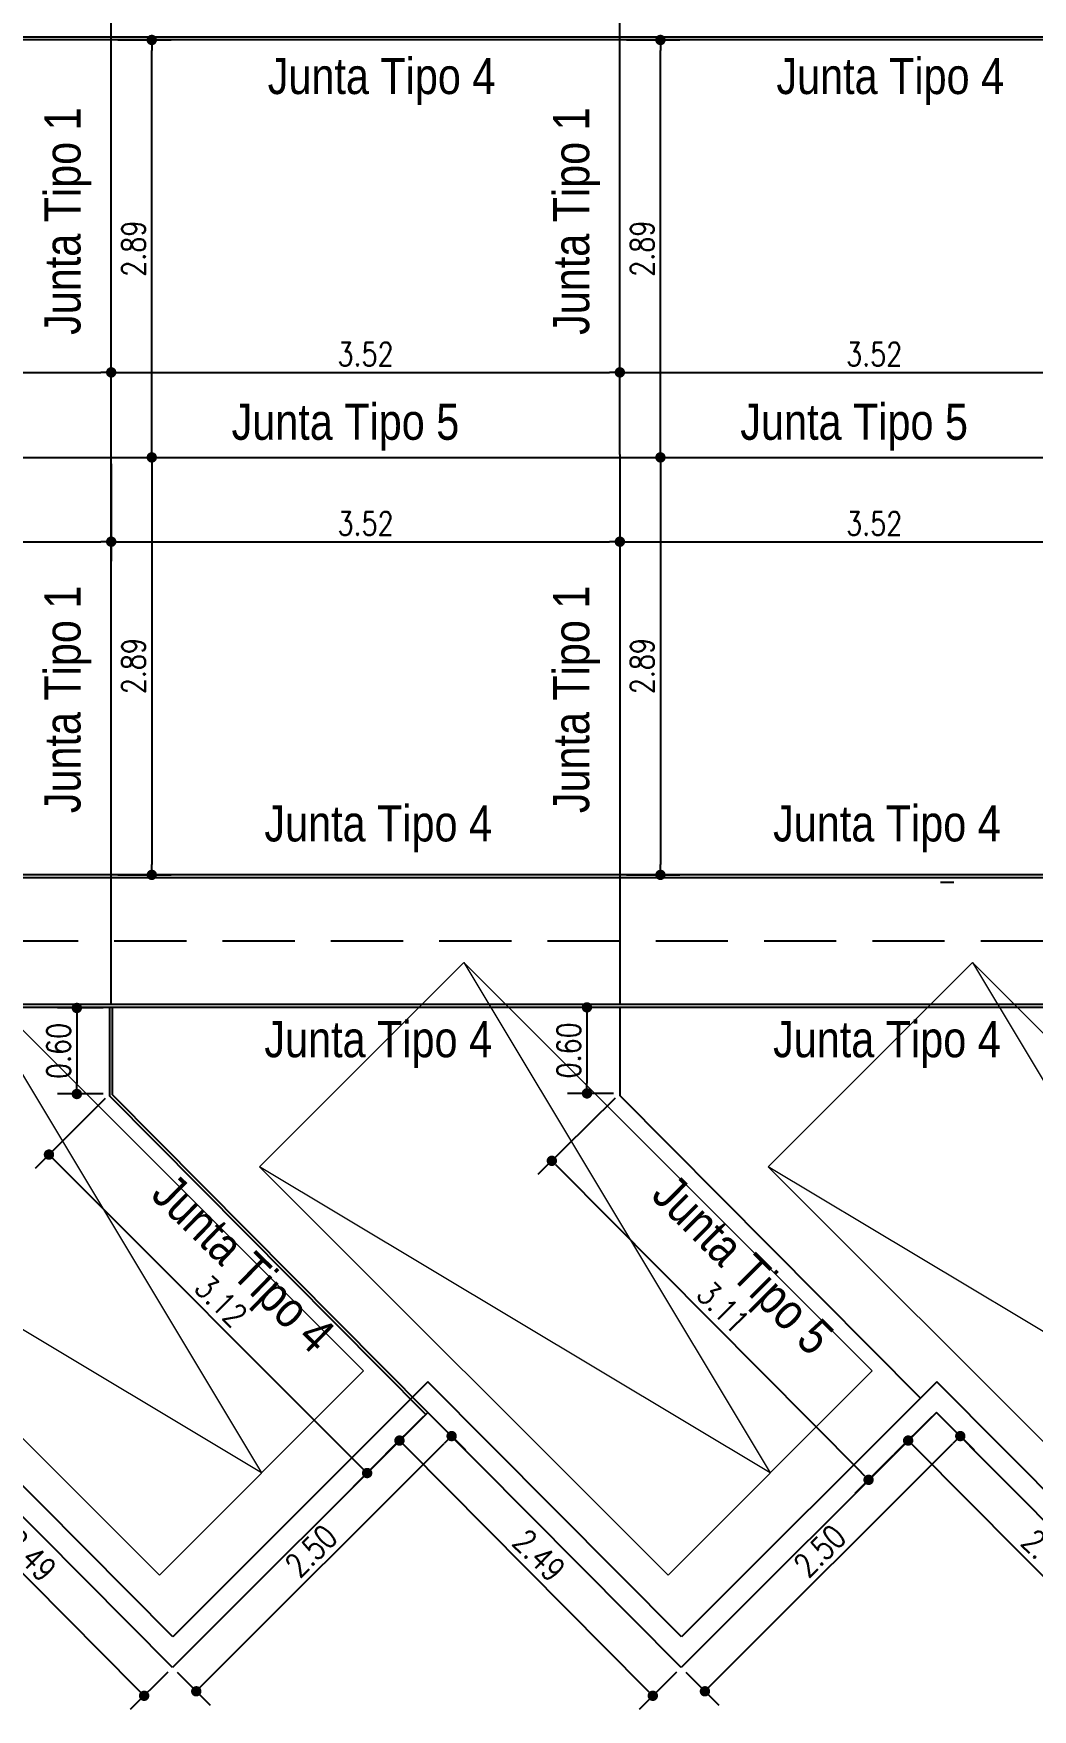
# Model space of a CAD drawing. Header units: millimetres. Extents: x 28448 to 57563, y -116865 to -58388.
# Drawn here: x 28729.33 to 28736.24, y -58466.68 to -58455.07 of the extents above; entities that cross this region are included whole.
import ezdxf

# ---------------------------------------------------------------- set-up
doc = ezdxf.new("R2010")
doc.units = ezdxf.units.MM
doc.header["$PDMODE"] = 35
doc.header["$PDSIZE"] = 0.5
doc.linetypes.add('DASHED', pattern=[0.75, 0.5, -0.25])
doc.layers.get('DEFPOINTS').update_dxf_attribs({"color": 252, "lineweight": 5})
doc.layers.add('-PA-Nivel Cero', color=251, linetype='Continuous')
doc.layers.add('Proyecto de Pavimento', color=4, linetype='Continuous')
doc.layers.add('-VC-Techos', color=251, linetype='Continuous', lineweight=13)
doc.styles.add('Angosta', font='romans.shx', dxfattribs={"width": 0.8})
doc.styles.add('ARIAL', font='ARIALN.TTF')
doc.dimstyles.new('JC_1@100', dxfattribs={"dimscale": 0.9, "dimtxt": 0.18, "dimasz": 0.08, "dimexe": 0.15, "dimexo": 0.05, "dimgap": 0.05, "dimtad": 1, "dimzin": 1, "dimdsep": 46, "dimtxsty": 'Angosta', "dimblk1": 'DOT', "dimblk2": 'DOT', "dimsah": 1, "dimcen": 0.09, "dimclrd": 2, "dimclre": 1, "dimclrt": 3, "dimaunit": 1, "dimadec": 3, "dimazin": 0, "dimtfac": 1.8, "dimtmove": 2, "dimatfit": 3, "dimldrblk": 'DOT', "dimfxl": 0.15, "dimtolj": 1, "dimtzin": 0, "dimarcsym": 0})

# ---------------------------------------------------------------- blocks, each defined once
blk = doc.blocks.new('A$C425A0BF6')
at = {"layer": '-VC-Techos', "color": 6, "linetype": 'Continuous'}
for p, q in [((0, 4), (2, 4)), ((0, 0), (0, 4)), ((0, 0), (1, 4)), ((1, 4), (2, 0)), ((2, 4), (2, 0)), ((2, 0), (0, 0))]:
    blk.add_line(p, q, dxfattribs=at)
blk = doc.blocks.new('_Dot')
at = {"color": 0, "linetype": 'ByBlock', "lineweight": -2}
blk.add_line((-0.5, 0), (-1, 0), dxfattribs=at)
at = {"color": 0, "linetype": 'ByBlock', "const_width": 0.5}
blk.add_lwpolyline([(-0.25, 0, 1), (0.25, 0, 1)], format="xyb", close=True, dxfattribs=at)
blk = doc.blocks.new('*D238')
at = {"layer": 'DEFPOINTS', "color": 0, "transparency": 16777216}
for p in [(28715.467, -58458.011), (28716.184, -58460.903), (28771.754, -58460.903)]:
    blk.add_point(p, dxfattribs=at)
at = {"layer": 'Proyecto de Pavimento', "color": 1, "lineweight": -2, "transparency": 16777216}
for p, q in [((28715.512, -58458.011), (28716.319, -58458.011)), ((28771.709, -58460.903), (28716.049, -58460.903))]:
    blk.add_line(p, q, dxfattribs=at)
at = {"layer": 'Proyecto de Pavimento', "color": 2, "lineweight": -2, "transparency": 16777216}
blk.add_line((28716.184, -58458.083), (28716.184, -58460.831), dxfattribs=at)
at = {"layer": 'Proyecto de Pavimento', "color": 2, "lineweight": -2, "transparency": 16777216, "xscale": 0.072, "yscale": 0.072, "zscale": 0.072}
for p, rotation in [((28716.184, -58458.011), 90), ((28716.184, -58460.903), 270)]:
    blk.add_blockref('_Dot', p, dxfattribs=dict(at, rotation=rotation))
at = {"layer": 'Proyecto de Pavimento', "color": 3, "transparency": 16777216, "insert": (28716.058, -58459.457), "char_height": 0.162, "attachment_point": 5, "rotation": 90, "style": 'Angosta'}
blk.add_mtext('\\A1;2.89', dxfattribs=at)
blk = doc.blocks.new('*D248')
at = {"layer": 'DEFPOINTS', "color": 0, "transparency": 16777216}
for p in [(28729.864, -58457.422), (28726.341, -58458.011), (28729.864, -58458.011)]:
    blk.add_point(p, dxfattribs=at)
at = {"layer": 'Proyecto de Pavimento', "color": 1, "lineweight": -2, "transparency": 16777216}
for p, q in [((28726.341, -58457.966), (28726.341, -58457.287)), ((28729.864, -58457.966), (28729.864, -58457.287))]:
    blk.add_line(p, q, dxfattribs=at)
at = {"layer": 'Proyecto de Pavimento', "color": 2, "lineweight": -2, "transparency": 16777216}
blk.add_line((28726.413, -58457.422), (28729.792, -58457.422), dxfattribs=at)
at = {"layer": 'Proyecto de Pavimento', "color": 2, "lineweight": -2, "transparency": 16777216, "xscale": 0.072, "yscale": 0.072, "zscale": 0.072, "rotation": 180}
blk.add_blockref('_Dot', (28726.341, -58457.422), dxfattribs=at)
at = {"layer": 'Proyecto de Pavimento', "color": 2, "lineweight": -2, "transparency": 16777216, "xscale": 0.072, "yscale": 0.072, "zscale": 0.072}
blk.add_blockref('_Dot', (28729.864, -58457.422), dxfattribs=at)
at = {"layer": 'Proyecto de Pavimento', "color": 3, "transparency": 16777216, "insert": (28728.103, -58457.296), "char_height": 0.162, "attachment_point": 5, "style": 'Angosta'}
blk.add_mtext('\\A1;3.52', dxfattribs=at)
blk = doc.blocks.new('*D250')
at = {"layer": 'DEFPOINTS', "color": 0, "transparency": 16777216}
for p in [(28726.341, -58458.011), (28729.864, -58458.011), (28729.864, -58458.595)]:
    blk.add_point(p, dxfattribs=at)
at = {"layer": 'Proyecto de Pavimento', "color": 1, "lineweight": -2, "transparency": 16777216}
for p, q in [((28726.341, -58458.056), (28726.341, -58458.73)), ((28729.864, -58458.056), (28729.864, -58458.73))]:
    blk.add_line(p, q, dxfattribs=at)
at = {"layer": 'Proyecto de Pavimento', "color": 2, "lineweight": -2, "transparency": 16777216}
blk.add_line((28726.413, -58458.595), (28729.792, -58458.595), dxfattribs=at)
at = {"layer": 'Proyecto de Pavimento', "color": 2, "lineweight": -2, "transparency": 16777216, "xscale": 0.072, "yscale": 0.072, "zscale": 0.072, "rotation": 180}
blk.add_blockref('_Dot', (28726.341, -58458.595), dxfattribs=at)
at = {"layer": 'Proyecto de Pavimento', "color": 2, "lineweight": -2, "transparency": 16777216, "xscale": 0.072, "yscale": 0.072, "zscale": 0.072}
blk.add_blockref('_Dot', (28729.864, -58458.595), dxfattribs=at)
at = {"layer": 'Proyecto de Pavimento', "color": 3, "transparency": 16777216, "insert": (28728.103, -58458.469), "char_height": 0.162, "attachment_point": 5, "style": 'Angosta'}
blk.add_mtext('\\A1;3.52', dxfattribs=at)
blk = doc.blocks.new('*D252')
at = {"layer": 'DEFPOINTS', "color": 0, "transparency": 16777216}
for p in [(28733.386, -58457.422), (28729.864, -58458.011), (28733.386, -58458.011)]:
    blk.add_point(p, dxfattribs=at)
at = {"layer": 'Proyecto de Pavimento', "color": 1, "lineweight": -2, "transparency": 16777216}
for p, q in [((28729.864, -58457.966), (28729.864, -58457.287)), ((28733.386, -58457.966), (28733.386, -58457.287))]:
    blk.add_line(p, q, dxfattribs=at)
at = {"layer": 'Proyecto de Pavimento', "color": 2, "lineweight": -2, "transparency": 16777216}
blk.add_line((28729.936, -58457.422), (28733.314, -58457.422), dxfattribs=at)
at = {"layer": 'Proyecto de Pavimento', "color": 2, "lineweight": -2, "transparency": 16777216, "xscale": 0.072, "yscale": 0.072, "zscale": 0.072, "rotation": 180}
blk.add_blockref('_Dot', (28729.864, -58457.422), dxfattribs=at)
at = {"layer": 'Proyecto de Pavimento', "color": 2, "lineweight": -2, "transparency": 16777216, "xscale": 0.072, "yscale": 0.072, "zscale": 0.072}
blk.add_blockref('_Dot', (28733.386, -58457.422), dxfattribs=at)
at = {"layer": 'Proyecto de Pavimento', "color": 3, "transparency": 16777216, "insert": (28731.625, -58457.296), "char_height": 0.162, "attachment_point": 5, "style": 'Angosta'}
blk.add_mtext('\\A1;3.52', dxfattribs=at)
blk = doc.blocks.new('*D253')
at = {"layer": 'DEFPOINTS', "color": 0, "transparency": 16777216}
for p in [(28729.864, -58455.119), (28730.145, -58455.119), (28729.864, -58458.011)]:
    blk.add_point(p, dxfattribs=at)
at = {"layer": 'Proyecto de Pavimento', "color": 1, "lineweight": -2, "transparency": 16777216}
for p, q in [((28729.909, -58455.119), (28730.28, -58455.119)), ((28729.909, -58458.011), (28730.28, -58458.011))]:
    blk.add_line(p, q, dxfattribs=at)
at = {"layer": 'Proyecto de Pavimento', "color": 2, "lineweight": -2, "transparency": 16777216}
blk.add_line((28730.145, -58457.939), (28730.145, -58455.191), dxfattribs=at)
at = {"layer": 'Proyecto de Pavimento', "color": 2, "lineweight": -2, "transparency": 16777216, "xscale": 0.072, "yscale": 0.072, "zscale": 0.072}
for p, rotation in [((28730.145, -58455.119), 90), ((28730.145, -58458.011), 270)]:
    blk.add_blockref('_Dot', p, dxfattribs=dict(at, rotation=rotation))
at = {"layer": 'Proyecto de Pavimento', "color": 3, "transparency": 16777216, "insert": (28730.019, -58456.565), "char_height": 0.162, "attachment_point": 5, "rotation": 90, "style": 'Angosta'}
blk.add_mtext('\\A1;2.89', dxfattribs=at)
blk = doc.blocks.new('*D254')
at = {"layer": 'DEFPOINTS', "color": 0, "transparency": 16777216}
for p in [(28729.864, -58458.011), (28733.386, -58458.011), (28733.386, -58458.595)]:
    blk.add_point(p, dxfattribs=at)
at = {"layer": 'Proyecto de Pavimento', "color": 1, "lineweight": -2, "transparency": 16777216}
for p, q in [((28729.864, -58458.056), (28729.864, -58458.73)), ((28733.386, -58458.056), (28733.386, -58458.73))]:
    blk.add_line(p, q, dxfattribs=at)
at = {"layer": 'Proyecto de Pavimento', "color": 2, "lineweight": -2, "transparency": 16777216}
blk.add_line((28729.936, -58458.595), (28733.314, -58458.595), dxfattribs=at)
at = {"layer": 'Proyecto de Pavimento', "color": 2, "lineweight": -2, "transparency": 16777216, "xscale": 0.072, "yscale": 0.072, "zscale": 0.072, "rotation": 180}
blk.add_blockref('_Dot', (28729.864, -58458.595), dxfattribs=at)
at = {"layer": 'Proyecto de Pavimento', "color": 2, "lineweight": -2, "transparency": 16777216, "xscale": 0.072, "yscale": 0.072, "zscale": 0.072}
blk.add_blockref('_Dot', (28733.386, -58458.595), dxfattribs=at)
at = {"layer": 'Proyecto de Pavimento', "color": 3, "transparency": 16777216, "insert": (28731.625, -58458.469), "char_height": 0.162, "attachment_point": 5, "style": 'Angosta'}
blk.add_mtext('\\A1;3.52', dxfattribs=at)
blk = doc.blocks.new('*D255')
at = {"layer": 'DEFPOINTS', "color": 0, "transparency": 16777216}
for p in [(28729.864, -58458.011), (28729.864, -58460.903), (28730.145, -58460.903)]:
    blk.add_point(p, dxfattribs=at)
at = {"layer": 'Proyecto de Pavimento', "color": 1, "lineweight": -2, "transparency": 16777216}
for p, q in [((28729.909, -58458.011), (28730.28, -58458.011)), ((28729.909, -58460.903), (28730.28, -58460.903))]:
    blk.add_line(p, q, dxfattribs=at)
at = {"layer": 'Proyecto de Pavimento', "color": 2, "lineweight": -2, "transparency": 16777216}
blk.add_line((28730.145, -58458.083), (28730.145, -58460.831), dxfattribs=at)
at = {"layer": 'Proyecto de Pavimento', "color": 2, "lineweight": -2, "transparency": 16777216, "xscale": 0.072, "yscale": 0.072, "zscale": 0.072}
for p, rotation in [((28730.145, -58458.011), 90), ((28730.145, -58460.903), 270)]:
    blk.add_blockref('_Dot', p, dxfattribs=dict(at, rotation=rotation))
at = {"layer": 'Proyecto de Pavimento', "color": 3, "transparency": 16777216, "insert": (28730.019, -58459.457), "char_height": 0.162, "attachment_point": 5, "rotation": 90, "style": 'Angosta'}
blk.add_mtext('\\A1;2.89', dxfattribs=at)
blk = doc.blocks.new('*D256')
at = {"layer": 'DEFPOINTS', "color": 0, "transparency": 16777216}
for p in [(28736.908, -58457.422), (28733.386, -58458.011), (28736.908, -58458.011)]:
    blk.add_point(p, dxfattribs=at)
at = {"layer": 'Proyecto de Pavimento', "color": 1, "lineweight": -2, "transparency": 16777216}
for p, q in [((28733.386, -58457.966), (28733.386, -58457.287)), ((28736.908, -58457.966), (28736.908, -58457.287))]:
    blk.add_line(p, q, dxfattribs=at)
at = {"layer": 'Proyecto de Pavimento', "color": 2, "lineweight": -2, "transparency": 16777216}
blk.add_line((28733.458, -58457.422), (28736.836, -58457.422), dxfattribs=at)
at = {"layer": 'Proyecto de Pavimento', "color": 2, "lineweight": -2, "transparency": 16777216, "xscale": 0.072, "yscale": 0.072, "zscale": 0.072, "rotation": 180}
blk.add_blockref('_Dot', (28733.386, -58457.422), dxfattribs=at)
at = {"layer": 'Proyecto de Pavimento', "color": 2, "lineweight": -2, "transparency": 16777216, "xscale": 0.072, "yscale": 0.072, "zscale": 0.072}
blk.add_blockref('_Dot', (28736.908, -58457.422), dxfattribs=at)
at = {"layer": 'Proyecto de Pavimento', "color": 3, "transparency": 16777216, "insert": (28735.147, -58457.296), "char_height": 0.162, "attachment_point": 5, "style": 'Angosta'}
blk.add_mtext('\\A1;3.52', dxfattribs=at)
blk = doc.blocks.new('*D257')
at = {"layer": 'DEFPOINTS', "color": 0, "transparency": 16777216}
for p in [(28733.386, -58455.119), (28733.667, -58455.119), (28733.386, -58458.011)]:
    blk.add_point(p, dxfattribs=at)
at = {"layer": 'Proyecto de Pavimento', "color": 1, "lineweight": -2, "transparency": 16777216}
for p, q in [((28733.431, -58455.119), (28733.802, -58455.119)), ((28733.431, -58458.011), (28733.802, -58458.011))]:
    blk.add_line(p, q, dxfattribs=at)
at = {"layer": 'Proyecto de Pavimento', "color": 2, "lineweight": -2, "transparency": 16777216}
blk.add_line((28733.667, -58457.939), (28733.667, -58455.191), dxfattribs=at)
at = {"layer": 'Proyecto de Pavimento', "color": 2, "lineweight": -2, "transparency": 16777216, "xscale": 0.072, "yscale": 0.072, "zscale": 0.072}
for p, rotation in [((28733.667, -58455.119), 90), ((28733.667, -58458.011), 270)]:
    blk.add_blockref('_Dot', p, dxfattribs=dict(at, rotation=rotation))
at = {"layer": 'Proyecto de Pavimento', "color": 3, "transparency": 16777216, "insert": (28733.541, -58456.565), "char_height": 0.162, "attachment_point": 5, "rotation": 90, "style": 'Angosta'}
blk.add_mtext('\\A1;2.89', dxfattribs=at)
blk = doc.blocks.new('*D258')
at = {"layer": 'DEFPOINTS', "color": 0, "transparency": 16777216}
for p in [(28733.386, -58458.011), (28736.908, -58458.011), (28736.908, -58458.595)]:
    blk.add_point(p, dxfattribs=at)
at = {"layer": 'Proyecto de Pavimento', "color": 1, "lineweight": -2, "transparency": 16777216}
for p, q in [((28733.386, -58458.056), (28733.386, -58458.73)), ((28736.908, -58458.056), (28736.908, -58458.73))]:
    blk.add_line(p, q, dxfattribs=at)
at = {"layer": 'Proyecto de Pavimento', "color": 2, "lineweight": -2, "transparency": 16777216}
blk.add_line((28733.458, -58458.595), (28736.836, -58458.595), dxfattribs=at)
at = {"layer": 'Proyecto de Pavimento', "color": 2, "lineweight": -2, "transparency": 16777216, "xscale": 0.072, "yscale": 0.072, "zscale": 0.072, "rotation": 180}
blk.add_blockref('_Dot', (28733.386, -58458.595), dxfattribs=at)
at = {"layer": 'Proyecto de Pavimento', "color": 2, "lineweight": -2, "transparency": 16777216, "xscale": 0.072, "yscale": 0.072, "zscale": 0.072}
blk.add_blockref('_Dot', (28736.908, -58458.595), dxfattribs=at)
at = {"layer": 'Proyecto de Pavimento', "color": 3, "transparency": 16777216, "insert": (28735.147, -58458.469), "char_height": 0.162, "attachment_point": 5, "style": 'Angosta'}
blk.add_mtext('\\A1;3.52', dxfattribs=at)
blk = doc.blocks.new('*D259')
at = {"layer": 'DEFPOINTS', "color": 0, "transparency": 16777216}
for p in [(28733.386, -58458.011), (28733.386, -58460.903), (28733.667, -58460.903)]:
    blk.add_point(p, dxfattribs=at)
at = {"layer": 'Proyecto de Pavimento', "color": 1, "lineweight": -2, "transparency": 16777216}
for p, q in [((28733.431, -58458.011), (28733.802, -58458.011)), ((28733.431, -58460.903), (28733.802, -58460.903))]:
    blk.add_line(p, q, dxfattribs=at)
at = {"layer": 'Proyecto de Pavimento', "color": 2, "lineweight": -2, "transparency": 16777216}
blk.add_line((28733.667, -58458.083), (28733.667, -58460.831), dxfattribs=at)
at = {"layer": 'Proyecto de Pavimento', "color": 2, "lineweight": -2, "transparency": 16777216, "xscale": 0.072, "yscale": 0.072, "zscale": 0.072}
for p, rotation in [((28733.667, -58458.011), 90), ((28733.667, -58460.903), 270)]:
    blk.add_blockref('_Dot', p, dxfattribs=dict(at, rotation=rotation))
at = {"layer": 'Proyecto de Pavimento', "color": 3, "transparency": 16777216, "insert": (28733.541, -58459.457), "char_height": 0.162, "attachment_point": 5, "rotation": 90, "style": 'Angosta'}
blk.add_mtext('\\A1;2.89', dxfattribs=at)
blk = doc.blocks.new('*D368')
at = {"layer": 'DEFPOINTS', "color": 0, "transparency": 16777216}
for p in [(28728.534, -58464.627), (28730.289, -58466.394), (28730.092, -58466.59)]:
    blk.add_point(p, dxfattribs=at)
at = {"layer": 'Proyecto de Pavimento', "color": 1, "lineweight": -2, "transparency": 16777216}
for p, q in [((28728.503, -58464.658), (28728.242, -58464.917)), ((28730.257, -58466.426), (28729.996, -58466.685))]:
    blk.add_line(p, q, dxfattribs=at)
at = {"layer": 'Proyecto de Pavimento', "color": 2, "lineweight": -2, "transparency": 16777216}
blk.add_line((28728.388, -58464.873), (28730.041, -58466.539), dxfattribs=at)
at = {"layer": 'Proyecto de Pavimento', "color": 2, "lineweight": -2, "transparency": 16777216, "xscale": 0.072, "yscale": 0.072, "zscale": 0.072}
for p, rotation in [((28728.338, -58464.822), 134.784570945928), ((28730.092, -58466.59), 314.784570945928)]:
    blk.add_blockref('_Dot', p, dxfattribs=dict(at, rotation=rotation))
at = {"layer": 'Proyecto de Pavimento', "color": 3, "transparency": 16777216, "insert": (28729.304, -58465.617), "char_height": 0.162, "attachment_point": 5, "rotation": 314.7846, "style": 'Angosta'}
blk.add_mtext('\\A1;2.49', dxfattribs=at)
blk = doc.blocks.new('*D369')
at = {"layer": 'DEFPOINTS', "color": 0, "transparency": 16777216}
for p in [(28732.057, -58464.627), (28732.221, -58464.791), (28730.289, -58466.394)]:
    blk.add_point(p, dxfattribs=at)
at = {"layer": 'Proyecto de Pavimento', "color": 1, "lineweight": -2, "transparency": 16777216}
for p, q in [((28732.089, -58464.659), (28732.316, -58464.886)), ((28730.321, -58466.426), (28730.549, -58466.654))]:
    blk.add_line(p, q, dxfattribs=at)
at = {"layer": 'Proyecto de Pavimento', "color": 2, "lineweight": -2, "transparency": 16777216}
blk.add_line((28730.504, -58466.508), (28732.17, -58464.842), dxfattribs=at)
at = {"layer": 'Proyecto de Pavimento', "color": 2, "lineweight": -2, "transparency": 16777216, "xscale": 0.072, "yscale": 0.072, "zscale": 0.072}
for p, rotation in [((28732.221, -58464.791), 45), ((28730.453, -58466.559), 225)]:
    blk.add_blockref('_Dot', p, dxfattribs=dict(at, rotation=rotation))
at = {"layer": 'Proyecto de Pavimento', "color": 3, "transparency": 16777216, "insert": (28731.248, -58465.586), "char_height": 0.162, "attachment_point": 5, "rotation": 45, "style": 'Angosta'}
blk.add_mtext('\\A1;2.50', dxfattribs=at)
blk = doc.blocks.new('*D370')
at = {"layer": 'DEFPOINTS', "color": 0, "transparency": 16777216}
for p in [(28732.057, -58464.627), (28733.811, -58466.394), (28733.614, -58466.59)]:
    blk.add_point(p, dxfattribs=at)
at = {"layer": 'Proyecto de Pavimento', "color": 1, "lineweight": -2, "transparency": 16777216}
for p, q in [((28732.025, -58464.658), (28731.764, -58464.917)), ((28733.779, -58466.426), (28733.519, -58466.685))]:
    blk.add_line(p, q, dxfattribs=at)
at = {"layer": 'Proyecto de Pavimento', "color": 2, "lineweight": -2, "transparency": 16777216}
blk.add_line((28731.911, -58464.873), (28733.564, -58466.539), dxfattribs=at)
at = {"layer": 'Proyecto de Pavimento', "color": 2, "lineweight": -2, "transparency": 16777216, "xscale": 0.072, "yscale": 0.072, "zscale": 0.072}
for p, rotation in [((28731.86, -58464.822), 134.784570945928), ((28733.614, -58466.59), 314.784570945928)]:
    blk.add_blockref('_Dot', p, dxfattribs=dict(at, rotation=rotation))
at = {"layer": 'Proyecto de Pavimento', "color": 3, "transparency": 16777216, "insert": (28732.827, -58465.617), "char_height": 0.162, "attachment_point": 5, "rotation": 314.7846, "style": 'Angosta'}
blk.add_mtext('\\A1;2.49', dxfattribs=at)
blk = doc.blocks.new('*D371')
at = {"layer": 'DEFPOINTS', "color": 0, "transparency": 16777216}
for p in [(28735.579, -58464.627), (28735.743, -58464.791), (28733.811, -58466.394)]:
    blk.add_point(p, dxfattribs=at)
at = {"layer": 'Proyecto de Pavimento', "color": 1, "lineweight": -2, "transparency": 16777216}
for p, q in [((28735.611, -58464.659), (28735.839, -58464.886)), ((28733.843, -58466.426), (28734.071, -58466.654))]:
    blk.add_line(p, q, dxfattribs=at)
at = {"layer": 'Proyecto de Pavimento', "color": 2, "lineweight": -2, "transparency": 16777216}
blk.add_line((28734.026, -58466.508), (28735.692, -58464.842), dxfattribs=at)
at = {"layer": 'Proyecto de Pavimento', "color": 2, "lineweight": -2, "transparency": 16777216, "xscale": 0.072, "yscale": 0.072, "zscale": 0.072}
for p, rotation in [((28735.743, -58464.791), 45), ((28733.975, -58466.559), 225)]:
    blk.add_blockref('_Dot', p, dxfattribs=dict(at, rotation=rotation))
at = {"layer": 'Proyecto de Pavimento', "color": 3, "transparency": 16777216, "insert": (28734.77, -58465.586), "char_height": 0.162, "attachment_point": 5, "rotation": 45, "style": 'Angosta'}
blk.add_mtext('\\A1;2.50', dxfattribs=at)
blk = doc.blocks.new('*D372')
at = {"layer": 'DEFPOINTS', "color": 0, "transparency": 16777216}
for p in [(28735.579, -58464.627), (28737.334, -58466.394), (28737.137, -58466.59)]:
    blk.add_point(p, dxfattribs=at)
at = {"layer": 'Proyecto de Pavimento', "color": 1, "lineweight": -2, "transparency": 16777216}
for p, q in [((28735.547, -58464.658), (28735.286, -58464.917)), ((28737.302, -58466.426), (28737.041, -58466.685))]:
    blk.add_line(p, q, dxfattribs=at)
at = {"layer": 'Proyecto de Pavimento', "color": 2, "lineweight": -2, "transparency": 16777216}
blk.add_line((28735.433, -58464.873), (28737.086, -58466.539), dxfattribs=at)
at = {"layer": 'Proyecto de Pavimento', "color": 2, "lineweight": -2, "transparency": 16777216, "xscale": 0.072, "yscale": 0.072, "zscale": 0.072}
for p, rotation in [((28735.382, -58464.822), 134.784570945928), ((28737.137, -58466.59), 314.784570945928)]:
    blk.add_blockref('_Dot', p, dxfattribs=dict(at, rotation=rotation))
at = {"layer": 'Proyecto de Pavimento', "color": 3, "transparency": 16777216, "insert": (28736.349, -58465.617), "char_height": 0.162, "attachment_point": 5, "rotation": 314.7846, "style": 'Angosta'}
blk.add_mtext('\\A1;2.49', dxfattribs=at)
blk = doc.blocks.new('*D394')
at = {"layer": 'DEFPOINTS', "color": 0, "transparency": 16777216}
for p in [(28729.854, -58461.825), (28729.626, -58462.421), (28729.854, -58462.421)]:
    blk.add_point(p, dxfattribs=at)
at = {"layer": 'Proyecto de Pavimento', "color": 1, "lineweight": -2, "transparency": 16777216}
for p, q in [((28729.809, -58461.825), (28729.491, -58461.825)), ((28729.809, -58462.421), (28729.491, -58462.421))]:
    blk.add_line(p, q, dxfattribs=at)
at = {"layer": 'Proyecto de Pavimento', "color": 2, "lineweight": -2, "transparency": 16777216}
blk.add_line((28729.626, -58461.897), (28729.626, -58462.349), dxfattribs=at)
at = {"layer": 'Proyecto de Pavimento', "color": 2, "lineweight": -2, "transparency": 16777216, "xscale": 0.072, "yscale": 0.072, "zscale": 0.072}
for p, rotation in [((28729.626, -58461.825), 90), ((28729.626, -58462.421), 270)]:
    blk.add_blockref('_Dot', p, dxfattribs=dict(at, rotation=rotation))
at = {"layer": 'Proyecto de Pavimento', "color": 3, "transparency": 16777216, "insert": (28729.5, -58462.123), "char_height": 0.162, "attachment_point": 5, "rotation": 90, "style": 'Angosta'}
blk.add_mtext('\\A1;0.60', dxfattribs=at)
blk = doc.blocks.new('*D395')
at = {"layer": 'DEFPOINTS', "color": 0, "transparency": 16777216}
for p in [(28733.386, -58461.821), (28733.158, -58462.417), (28733.386, -58462.417)]:
    blk.add_point(p, dxfattribs=at)
at = {"layer": 'Proyecto de Pavimento', "color": 1, "lineweight": -2, "transparency": 16777216}
for p, q in [((28733.341, -58461.821), (28733.023, -58461.821)), ((28733.341, -58462.417), (28733.023, -58462.417))]:
    blk.add_line(p, q, dxfattribs=at)
at = {"layer": 'Proyecto de Pavimento', "color": 2, "lineweight": -2, "transparency": 16777216}
blk.add_line((28733.158, -58461.893), (28733.158, -58462.345), dxfattribs=at)
at = {"layer": 'Proyecto de Pavimento', "color": 2, "lineweight": -2, "transparency": 16777216, "xscale": 0.072, "yscale": 0.072, "zscale": 0.072}
for p, rotation in [((28733.158, -58461.821), 90), ((28733.158, -58462.417), 270)]:
    blk.add_blockref('_Dot', p, dxfattribs=dict(at, rotation=rotation))
at = {"layer": 'Proyecto de Pavimento', "color": 3, "transparency": 16777216, "insert": (28733.032, -58462.119), "char_height": 0.162, "attachment_point": 5, "rotation": 90, "style": 'Angosta'}
blk.add_mtext('\\A1;0.60', dxfattribs=at)
blk = doc.blocks.new('*D407')
at = {"layer": 'DEFPOINTS', "color": 0, "transparency": 16777216}
for p in [(28729.854, -58462.421), (28732.057, -58464.627), (28731.636, -58465.047)]:
    blk.add_point(p, dxfattribs=at)
at = {"layer": 'Proyecto de Pavimento', "color": 1, "lineweight": -2, "transparency": 16777216}
for p, q in [((28729.822, -58462.453), (28729.337, -58462.937)), ((28732.025, -58464.658), (28731.54, -58465.142))]:
    blk.add_line(p, q, dxfattribs=at)
at = {"layer": 'Proyecto de Pavimento', "color": 2, "lineweight": -2, "transparency": 16777216}
blk.add_line((28729.484, -58462.892), (28731.585, -58464.996), dxfattribs=at)
at = {"layer": 'Proyecto de Pavimento', "color": 2, "lineweight": -2, "transparency": 16777216, "xscale": 0.072, "yscale": 0.072, "zscale": 0.072}
for p, rotation in [((28729.433, -58462.841), 134.968367248222), ((28731.636, -58465.047), 314.968367248222)]:
    blk.add_blockref('_Dot', p, dxfattribs=dict(at, rotation=rotation))
at = {"layer": 'Proyecto de Pavimento', "color": 3, "transparency": 16777216, "insert": (28730.624, -58463.855), "char_height": 0.162, "attachment_point": 5, "rotation": 314.9684, "style": 'Angosta'}
blk.add_mtext('\\A1;3.12', dxfattribs=at)
blk = doc.blocks.new('*D408')
at = {"layer": 'DEFPOINTS', "color": 0, "transparency": 16777216}
for p in [(28733.386, -58462.417), (28735.579, -58464.627), (28735.108, -58465.094)]:
    blk.add_point(p, dxfattribs=at)
at = {"layer": 'Proyecto de Pavimento', "color": 1, "lineweight": -2, "transparency": 16777216}
for p, q in [((28733.354, -58462.449), (28732.819, -58462.979)), ((28735.547, -58464.658), (28735.012, -58465.189))]:
    blk.add_line(p, q, dxfattribs=at)
at = {"layer": 'Proyecto de Pavimento', "color": 2, "lineweight": -2, "transparency": 16777216}
blk.add_line((28732.966, -58462.935), (28735.058, -58465.043), dxfattribs=at)
at = {"layer": 'Proyecto de Pavimento', "color": 2, "lineweight": -2, "transparency": 16777216, "xscale": 0.072, "yscale": 0.072, "zscale": 0.072}
for p, rotation in [((28732.915, -58462.884), 134.7845709458947), ((28735.108, -58465.094), 314.7845709458947)]:
    blk.add_blockref('_Dot', p, dxfattribs=dict(at, rotation=rotation))
at = {"layer": 'Proyecto de Pavimento', "color": 3, "transparency": 16777216, "insert": (28734.101, -58463.9), "char_height": 0.162, "attachment_point": 5, "rotation": 314.7846, "style": 'Angosta'}
blk.add_mtext('\\A1;3.11', dxfattribs=at)

msp = doc.modelspace()

# ---------------------------------------------------------------- linework, layer by layer
at = {"layer": '-PA-Nivel Cero'}
msp.add_line((28735.6984, -58460.9564), (28735.6054, -58460.9563), dxfattribs=at)
at = {"layer": 'Proyecto de Pavimento', "color": 6}
for p, q in [((28732.0428, -58464.6408), (28729.8537, -58462.4352)), ((28732.057, -58464.6267), (28729.8737, -58462.4269))]:
    msp.add_line(p, q, dxfattribs=at)
at = {"layer": 'Proyecto de Pavimento', "color": 7}
msp.add_line((28735.4665, -58464.5273), (28733.386, -58462.431), dxfattribs=at)
at = {"layer": 'Proyecto de Pavimento'}
for p, q in [((28730.2896, -58466.1819), (28728.535, -58464.4142)), ((28732.0574, -58464.4142), (28730.2896, -58466.1819)), ((28733.8119, -58466.1819), (28732.0574, -58464.4142)), ((28735.5797, -58464.4142), (28733.8119, -58466.1819)), ((28737.3342, -58466.1819), (28735.5797, -58464.4142)), ((28731.9513, -58464.5202), (28731.9509, -58464.5198)), ((28732.1634, -58464.5202), (28732.163, -58464.5206)), ((28735.4736, -58464.5202), (28735.4732, -58464.5198)), ((28735.6857, -58464.5202), (28735.6853, -58464.5206)), ((28730.2892, -58466.3945), (28728.5346, -58464.6267)), ((28732.057, -58464.6267), (28730.2892, -58466.3945)), ((28733.8115, -58466.3945), (28732.057, -58464.6267)), ((28735.5793, -58464.6267), (28733.8115, -58466.3945)), ((28737.3338, -58466.3945), (28735.5793, -58464.6267))]:
    msp.add_line(p, q, dxfattribs=at)
at = {"layer": 'Proyecto de Pavimento', "color": 3}
for points in [[(28729.8639, -58461.801), (28729.8637, -58454.191)], [(28733.3861, -58457.991), (28733.386, -58454.191)], [(28733.3861, -58457.991), (28733.386, -58461.801)]]:
    msp.add_lwpolyline(points, dxfattribs=at)
at = {"layer": 'Proyecto de Pavimento', "color": 6}
for points in [[(28771.7313, -58455.099), (28715.3991, -58455.099)], [(28771.7313, -58455.119), (28715.3991, -58455.119)], [(28771.7313, -58460.9229), (28715.3938, -58460.9229)], [(28771.7313, -58460.9029), (28715.3991, -58460.9029)], [(28771.7313, -58461.801), (28715.1631, -58461.801)], [(28771.7313, -58461.821), (28715.183, -58461.821)], [(28729.8537, -58462.4352), (28729.8537, -58461.821)], [(28729.8737, -58462.4269), (28729.8737, -58461.821)]]:
    msp.add_lwpolyline(points, dxfattribs=at)
at = {"layer": 'Proyecto de Pavimento', "color": 7}
for points in [[(28715.0848, -58458.011), (28774.404, -58458.011)], [(28733.386, -58461.821), (28733.386, -58462.431)]]:
    msp.add_lwpolyline(points, dxfattribs=at)
at = {"layer": 'Proyecto de Pavimento', "linetype": 'DASHED'}
msp.add_lwpolyline([(28770.8845, -58461.3612), (28715.0865, -58461.3612)], dxfattribs=at)

# ---------------------------------------------------------------- block references
at = {"layer": '-VC-Techos', "color": 6, "linetype": 'Continuous', "rotation": 225.0000000000001}
for p in [(28728.7831, -58461.511, -499.7933), (28732.3054, -58461.511, -499.7933), (28735.8277, -58461.511, -499.7933)]:
    msp.add_blockref('A$C425A0BF6', p, dxfattribs=at)

# ---------------------------------------------------------------- texts
at = {"layer": 'Proyecto de Pavimento', "color": 0, "style": 'ARIAL'}
for s, p in [('Junta Tipo 4', (28730.9479, -58455.4936)), ('Junta Tipo 4', (28734.4702, -58455.4936)), ('Junta Tipo 5', (28730.6976, -58457.8888)), ('Junta Tipo 5', (28734.2199, -58457.8888)), ('Junta Tipo 4', (28730.9247, -58460.6712)), ('Junta Tipo 4', (28734.447, -58460.6712)), ('Junta Tipo 4', (28730.9247, -58462.1664)), ('Junta Tipo 4', (28734.447, -58462.1664))]:
    msp.add_text(s, height=0.25, dxfattribs=at).set_placement(p)
for s, rotation, p in [('Junta Tipo 1', 90, (28729.6514, -58457.1623)), ('Junta Tipo 1', 90, (28733.1738, -58457.1623)), ('Junta Tipo 1', 90, (28729.6514, -58460.4754)), ('Junta Tipo 1', 90, (28733.1738, -58460.4754)), ('Junta Tipo 4', 315.68466, (28730.1296, -58463.1313)), ('Junta Tipo 5', 315.03401, (28733.5938, -58463.1339))]:
    msp.add_text(s, height=0.25, rotation=rotation, dxfattribs=at).set_placement(p)

# ---------------------------------------------------------------- dimensions: what is measured, and where the dimension line sits
at = {"layer": 'Proyecto de Pavimento'}
for base, p1, p2, angle, picture, middle in [((28730.1451, -58455.119), (28729.8638, -58458.011), (28729.8637, -58455.119), 90, '*D253', (28730.0191, -58456.565)), ((28733.6674, -58455.119), (28733.3861, -58458.011), (28733.386, -58455.119), 90, '*D257', (28733.5414, -58456.565)), ((28716.1841, -58460.9029), (28715.467, -58458.011), (28771.7544, -58460.9029), 90, '*D238', (28716.0581, -58459.457)), ((28730.1451, -58460.9029), (28729.8638, -58458.011), (28729.8638, -58460.9029), 90, '*D255', (28730.0191, -58459.457)), ((28733.6674, -58460.9029), (28733.3861, -58458.011), (28733.3861, -58460.9029), 90, '*D259', (28733.5414, -58459.457)), ((28729.6259, -58462.4212), (28729.8537, -58461.8251), (28729.8537, -58462.4212), 270, '*D394', (28729.4999, -58462.1231)), ((28733.1582, -58462.417), (28733.386, -58461.821), (28733.386, -58462.417), 270, '*D395', (28733.0322, -58462.119))]:
    dim = msp.add_linear_dim(base=base, p1=p1, p2=p2, angle=angle, dimstyle='JC_1@100', dxfattribs=at)
    dim.commit()
    dim.dimension.update_dxf_attribs({"geometry": picture, "text_midpoint": middle})
for base, p1, p2, picture, middle in [((28729.8638, -58457.422), (28726.3415, -58458.011), (28729.8638, -58458.011), '*D248', (28728.1026, -58457.296)), ((28733.3861, -58457.422), (28729.8638, -58458.011), (28733.3861, -58458.011), '*D252', (28731.6249, -58457.296)), ((28736.9084, -58457.422), (28733.3861, -58458.011), (28736.9084, -58458.011), '*D256', (28735.1473, -58457.296)), ((28729.8638, -58458.5953), (28726.3415, -58458.011), (28729.8638, -58458.011), '*D250', (28728.1026, -58458.4693)), ((28733.3861, -58458.5953), (28729.8638, -58458.011), (28733.3861, -58458.011), '*D254', (28731.6249, -58458.4693)), ((28736.9084, -58458.5953), (28733.3861, -58458.011), (28736.9084, -58458.011), '*D258', (28735.1473, -58458.4693))]:
    dim = msp.add_linear_dim(base=base, p1=p1, p2=p2, dimstyle='JC_1@100', dxfattribs=at)
    dim.commit()
    dim.dimension.update_dxf_attribs({"geometry": picture, "text_midpoint": middle})
for p1, p2, distance, picture, middle in [((28729.8537, -58462.4212), (28732.0568, -58464.6267), -0.5947, '*D407', (28730.6236, -58463.8552)), ((28733.386, -58462.417), (28735.5791, -58464.6267), -0.6634, '*D408', (28734.1011, -58463.9004)), ((28728.5345, -58464.6267), (28730.289, -58466.3945), -0.2774, '*D368', (28729.3043, -58465.6172)), ((28730.289, -58466.3945), (28732.0568, -58464.6267), -0.2322, '*D369', (28731.2479, -58465.5856)), ((28732.0568, -58464.6267), (28733.8113, -58466.3945), -0.2774, '*D370', (28732.8266, -58465.6172)), ((28733.8113, -58466.3945), (28735.5791, -58464.6267), -0.2322, '*D371', (28734.7703, -58465.5856)), ((28735.5791, -58464.6267), (28737.3336, -58466.3945), -0.2774, '*D372', (28736.3489, -58465.6172))]:
    dim = msp.add_aligned_dim(p1=p1, p2=p2, distance=distance, dimstyle='JC_1@100', dxfattribs=at)
    dim.commit()
    dim.dimension.update_dxf_attribs({"geometry": picture, "text_midpoint": middle})

doc.saveas('drawing.dxf')
